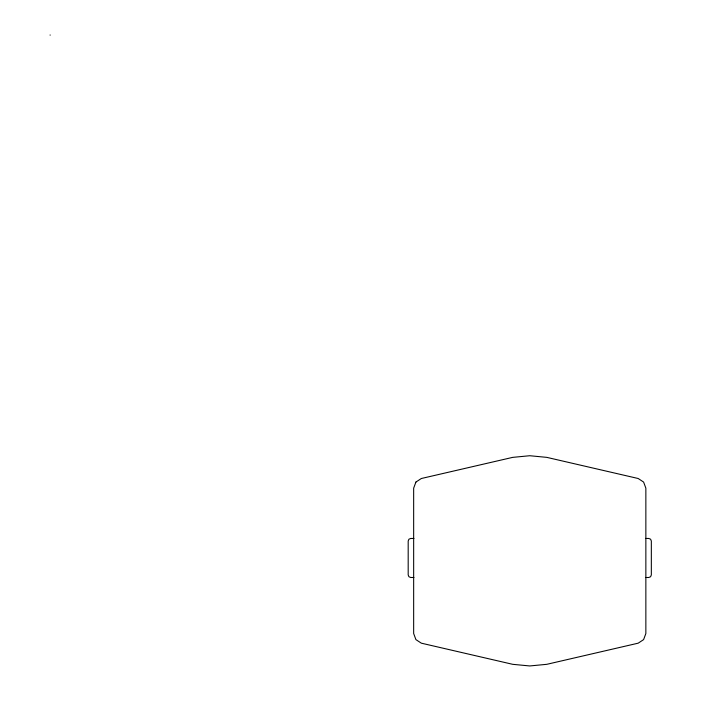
<?xml version="1.0" encoding="UTF-8"?>
<svg xmlns="http://www.w3.org/2000/svg" width="701" height="701" viewBox="0 0 701 701"><rect width="100%" height="100%" fill="white"/><g stroke="black" fill="none" stroke-linecap="round" stroke-linejoin="round"><path stroke-width="1.05" d="M50.262 35.059L50.025 35.05M413.958 538.456L410.742 538.456L408.928 539.2L408.184 541.014L408.184 574.934L408.928 576.739L410.742 577.493L413.958 577.493M645.56 538.456L648.775 538.456L650.589 539.2L651.334 541.014L651.334 574.934L650.589 576.739L648.775 577.493L645.56 577.493M415.912 482.069L413.66 488.159L413.66 633.52L415.912 639.619L421.336 643.176L512.72 664.32L529.763 665.95L546.798 664.32L638.182 643.176L643.606 639.619L645.858 633.52L645.858 488.159L643.606 482.069L638.182 478.503L546.798 457.367L529.763 455.729L512.72 457.367L421.336 478.503L415.912 482.069"/></g></svg>
